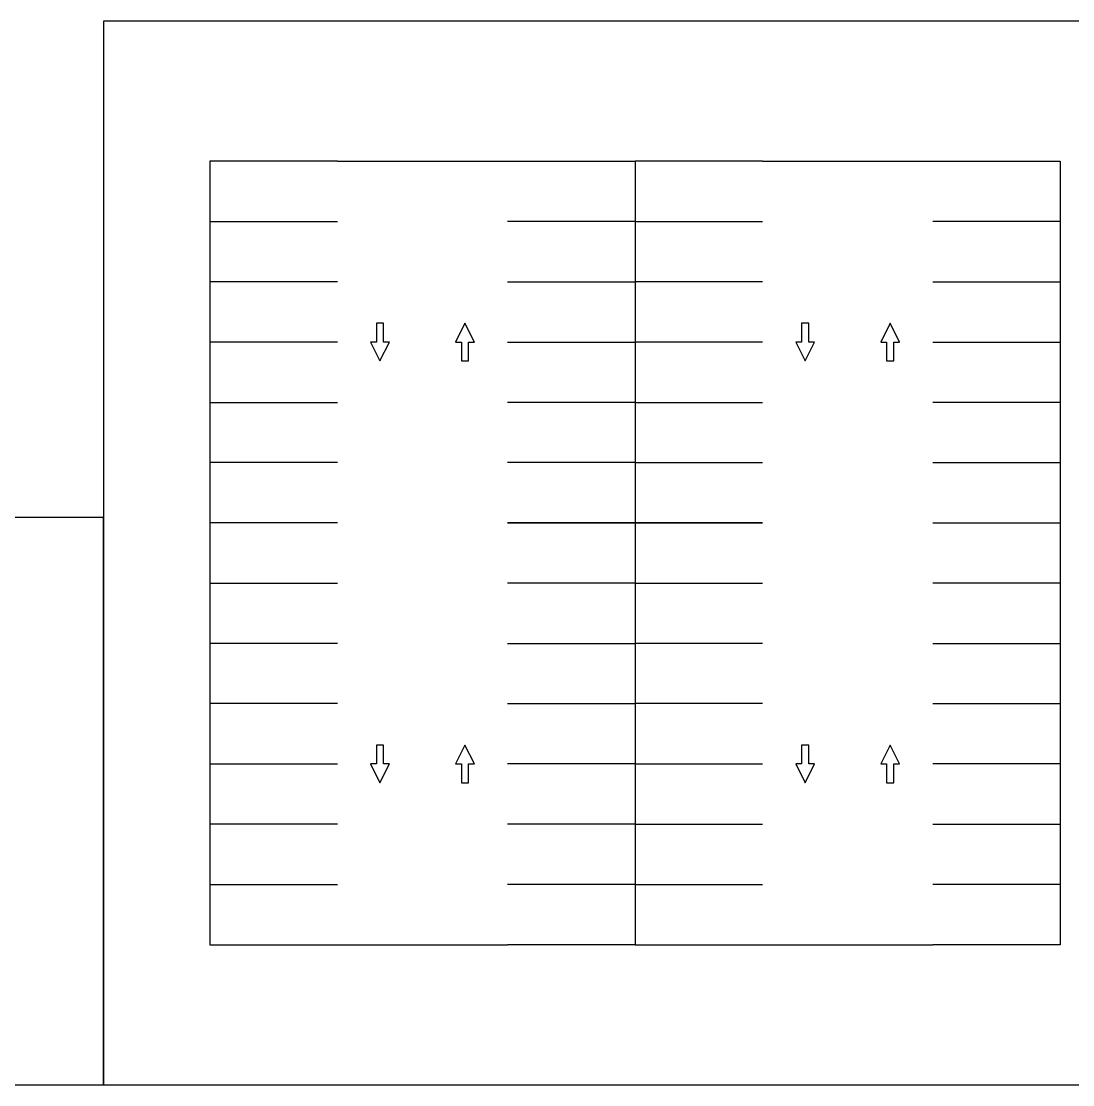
# Model space of a CAD drawing. Header units: millimetres. Extents: x 0 to 183, y -1 to 139.
# Drawn here: x 45.41 to 90.64, y 46.47 to 92.19 of the extents above; entities that cross this region are included whole.
import ezdxf

# ---------------------------------------------------------------- set-up
doc = ezdxf.new("R2010")
doc.units = ezdxf.units.MM
for name, color, linetype, true_color in [('AG-DIAGRAM', 7, 'Continuous', 0xfecc66), ('AG-LAYOUT', 7, 'Continuous', 0x66ccff), ('X-VPRT', 6, 'Continuous', 0xff00ff)]:
    doc.layers.add(name, color=color, linetype=linetype, true_color=true_color)

msp = doc.modelspace()

# ---------------------------------------------------------------- linework, layer by layer
at = {"layer": 'AG-DIAGRAM'}
for points in [[(59.011, 86.174), (66.326, 86.174)], [(77.299, 86.174), (84.614, 86.174)], [(59.011, 52.493), (66.326, 52.493)], [(77.299, 52.493), (84.614, 52.493)]]:
    msp.add_lwpolyline(points, dxfattribs=at)
at = {"layer": 'AG-LAYOUT'}
for p, q in [((59.011, 86.174), (53.524, 86.174)), ((53.524, 86.174), (53.524, 83.583)), ((84.614, 86.174), (90.1, 86.174)), ((90.1, 86.174), (90.1, 83.583)), ((53.524, 83.583), (59.011, 83.583)), ((53.524, 83.583), (53.524, 80.992)), ((71.812, 83.583), (71.812, 80.992)), ((90.1, 83.583), (84.614, 83.583)), ((90.1, 83.583), (90.1, 80.992)), ((59.011, 80.992), (53.524, 80.992)), ((53.524, 80.992), (53.524, 78.401)), ((66.326, 80.992), (71.812, 80.992)), ((71.812, 80.992), (71.812, 78.401)), ((77.299, 80.992), (71.812, 80.992)), ((84.614, 80.992), (90.1, 80.992)), ((90.1, 80.992), (90.1, 78.401)), ((59.011, 78.401), (53.524, 78.401)), ((53.524, 78.401), (53.524, 75.81)), ((66.326, 78.401), (71.812, 78.401)), ((71.812, 78.401), (71.812, 75.81)), ((77.299, 78.401), (71.812, 78.401)), ((84.614, 78.401), (90.1, 78.401)), ((90.1, 78.401), (90.1, 75.81)), ((53.524, 75.81), (59.011, 75.81)), ((53.524, 75.81), (53.524, 73.22)), ((71.812, 75.81), (66.326, 75.81)), ((71.812, 75.81), (71.812, 73.22)), ((71.812, 75.81), (77.299, 75.81)), ((90.1, 75.81), (84.614, 75.81)), ((90.1, 75.81), (90.1, 73.22)), ((59.011, 73.22), (53.524, 73.22)), ((53.524, 73.22), (53.524, 70.629)), ((71.812, 73.22), (66.326, 73.22)), ((71.812, 73.22), (71.812, 70.629)), ((71.812, 73.22), (77.299, 73.22)), ((84.614, 73.22), (90.1, 73.22)), ((90.1, 73.22), (90.1, 70.629)), ((53.524, 70.629), (53.524, 68.038)), ((59.011, 70.629), (53.524, 70.629)), ((71.812, 70.629), (66.326, 70.629)), ((71.812, 70.629), (77.299, 70.629)), ((84.614, 70.629), (90.1, 70.629)), ((90.1, 70.629), (90.1, 68.038)), ((53.524, 68.038), (53.524, 65.447)), ((53.524, 68.038), (59.011, 68.038)), ((71.812, 68.038), (71.812, 65.447)), ((90.1, 68.038), (84.614, 68.038)), ((90.1, 68.038), (90.1, 65.447)), ((53.524, 65.447), (53.524, 62.856)), ((59.011, 65.447), (53.524, 65.447)), ((66.326, 65.447), (71.812, 65.447)), ((71.812, 65.447), (71.812, 62.856)), ((77.299, 65.447), (71.812, 65.447)), ((84.614, 65.447), (90.1, 65.447)), ((90.1, 65.447), (90.1, 62.856)), ((53.524, 62.856), (53.524, 60.266)), ((59.011, 62.856), (53.524, 62.856)), ((66.326, 62.856), (71.812, 62.856)), ((77.299, 62.856), (71.812, 62.856)), ((71.812, 62.856), (71.812, 60.266)), ((84.614, 62.856), (90.1, 62.856)), ((90.1, 62.856), (90.1, 60.266)), ((53.524, 60.266), (53.524, 57.675)), ((53.524, 60.266), (59.011, 60.266)), ((71.812, 60.266), (66.326, 60.266)), ((71.812, 60.266), (71.812, 57.675)), ((71.812, 60.266), (77.299, 60.266)), ((90.1, 60.266), (84.614, 60.266)), ((90.1, 60.266), (90.1, 57.675)), ((53.524, 57.675), (53.524, 55.084)), ((59.011, 57.675), (53.524, 57.675)), ((71.812, 57.675), (66.326, 57.675)), ((71.812, 57.675), (77.299, 57.675)), ((71.812, 57.675), (71.812, 55.084)), ((84.614, 57.675), (90.1, 57.675)), ((90.1, 57.675), (90.1, 55.084)), ((53.524, 55.084), (53.524, 52.493)), ((53.524, 55.084), (59.011, 55.084)), ((71.812, 55.084), (66.326, 55.084)), ((71.812, 55.084), (71.812, 52.493)), ((71.812, 55.084), (77.299, 55.084)), ((90.1, 55.084), (84.614, 55.084)), ((90.1, 55.084), (90.1, 52.493)), ((53.524, 52.493), (59.011, 52.493)), ((71.812, 52.493), (66.326, 52.493)), ((71.812, 52.493), (77.299, 52.493)), ((90.1, 52.493), (84.614, 52.493))]:
    msp.add_line(p, q, dxfattribs=at)
for points in [[(66.326, 86.174), (71.812, 86.174), (71.812, 83.583), (66.326, 83.583)], [(77.299, 86.174), (71.812, 86.174), (71.812, 83.583), (77.299, 83.583)], [(66.326, 70.629), (71.812, 70.629), (71.812, 68.038), (66.326, 68.038)], [(77.299, 70.629), (71.812, 70.629), (71.812, 68.038), (77.299, 68.038)]]:
    msp.add_lwpolyline(points, dxfattribs=at)
for points in [[(60.687, 78.401), (60.433, 78.401), (60.84, 77.588), (61.246, 78.401), (60.992, 78.401), (60.992, 79.214), (60.687, 79.214)], [(64.65, 78.401), (64.904, 78.401), (64.497, 79.214), (64.091, 78.401), (64.345, 78.401), (64.345, 77.588), (64.65, 77.588)], [(78.975, 78.401), (78.721, 78.401), (79.128, 77.588), (79.534, 78.401), (79.28, 78.401), (79.28, 79.214), (78.975, 79.214)], [(82.938, 78.401), (83.192, 78.401), (82.785, 79.214), (82.379, 78.401), (82.633, 78.401), (82.633, 77.588), (82.938, 77.588)], [(60.687, 60.266), (60.433, 60.266), (60.84, 59.453), (61.246, 60.266), (60.992, 60.266), (60.992, 61.078), (60.687, 61.078)], [(64.65, 60.266), (64.904, 60.266), (64.497, 61.078), (64.091, 60.266), (64.345, 60.266), (64.345, 59.453), (64.65, 59.453)], [(78.975, 60.266), (78.721, 60.266), (79.128, 59.453), (79.534, 60.266), (79.28, 60.266), (79.28, 61.078), (78.975, 61.078)], [(82.938, 60.266), (83.192, 60.266), (82.785, 61.078), (82.379, 60.266), (82.633, 60.266), (82.633, 59.453), (82.938, 59.453)]]:
    msp.add_lwpolyline(points, close=True, dxfattribs=at)
at = {"layer": 'X-VPRT'}
for points in [[(48.952, 92.193), (48.952, 46.473), (94.672, 46.473), (94.672, 92.193)], [(0.184, 70.857), (0.184, 46.473), (48.952, 46.473), (48.952, 70.857)]]:
    msp.add_lwpolyline(points, close=True, dxfattribs=at)

doc.saveas('drawing.dxf')
